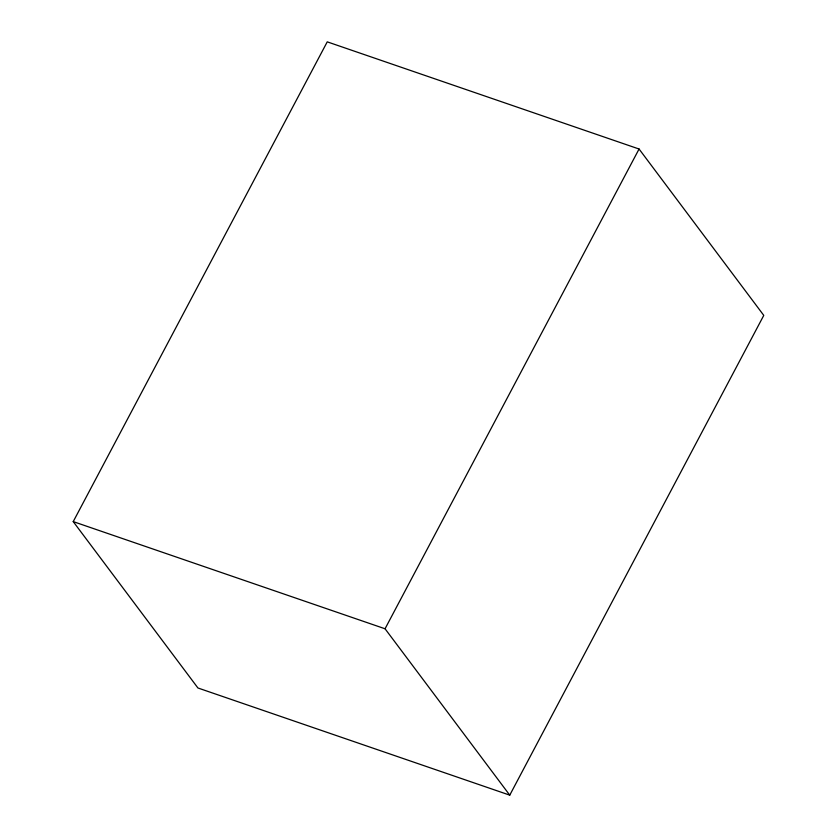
<?xml version="1.0" encoding="UTF-8"?>
<svg xmlns="http://www.w3.org/2000/svg" width="837" height="837" viewBox="0 0 837 837"><rect width="100%" height="100%" fill="white"/><g stroke="black" fill="none" stroke-linecap="round" stroke-linejoin="round"><path stroke-width="1.26" d="M73.227 521.608L327.246 41.85L639.07 149.017L763.773 315.392L509.754 795.15L197.93 687.983L73.227 521.608L385.051 628.775L509.754 795.15M385.051 628.775L639.07 149.017"/></g></svg>
